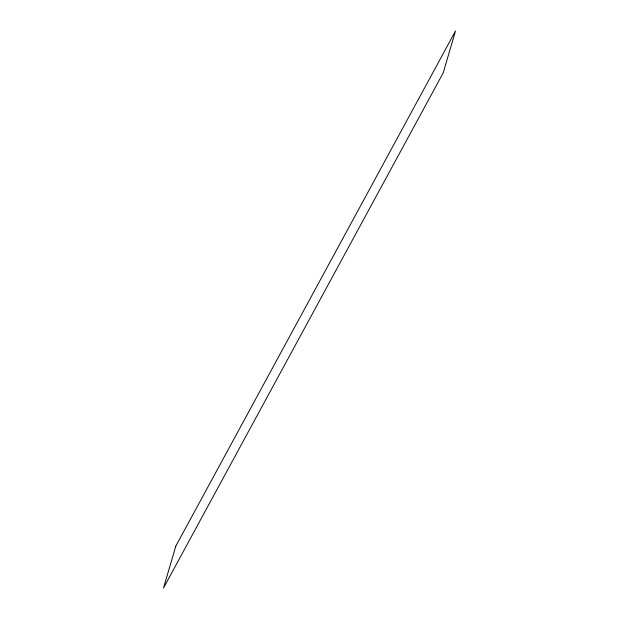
<?xml version="1.0" encoding="UTF-8"?>
<svg xmlns="http://www.w3.org/2000/svg" width="619" height="619" viewBox="0 0 619 619"><rect width="100%" height="100%" fill="white"/><g stroke="black" fill="none" stroke-linecap="round" stroke-linejoin="round"><path stroke-width="0.93" d="M175.827 546.066L163.486 588.05L443.173 72.934L455.514 30.95L175.827 546.066"/></g></svg>
